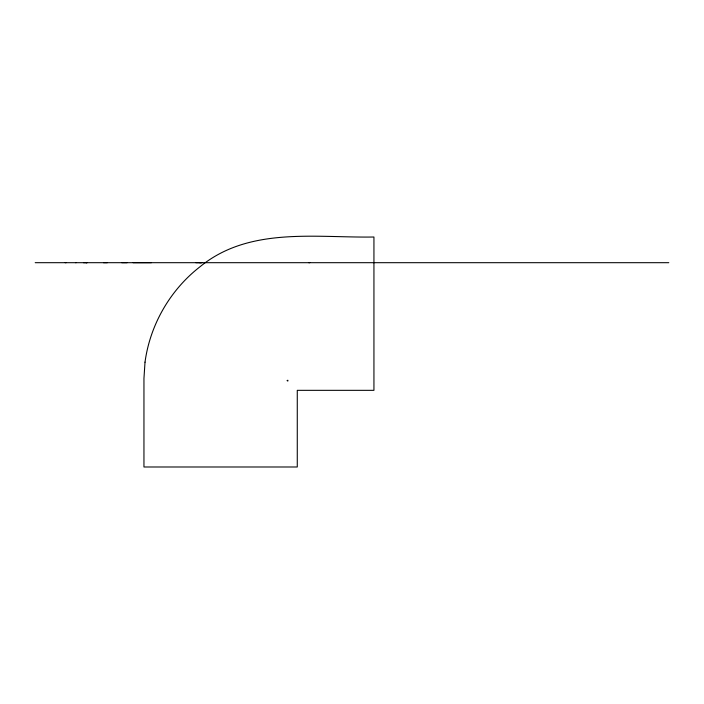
<?xml version="1.0" encoding="UTF-8"?>
<svg xmlns="http://www.w3.org/2000/svg" width="704" height="704" viewBox="0 0 704 704"><rect width="100%" height="100%" fill="white"/><g stroke="black" fill="none" stroke-linecap="round" stroke-linejoin="round"><path stroke-width="1.06" d="M121.774 262.689L127.107 262.68M86.196 262.689L87.014 262.689L83.45 262.689M107.316 262.689L103.462 262.689M195.835 262.689L201.168 262.689M199.654 262.689L201.907 262.689M75.627 262.689L76.094 262.689M133.091 262.689L151.422 262.68M35.2 262.689L668.8 262.689M65.234 262.689L66.106 262.689M308.774 262.689L309.778 262.689M145.015 362.164L143.95 378.47L143.95 466.99L297.273 466.99L297.273 390.333L373.938 390.333L373.938 237.01C315.612 237.996 249.26 226.459 200.174 266.631C170.254 289.766 150.093 324.685 145.015 362.164M287.206 380.688L287.918 380.978L287.822 380.213L287.206 380.688"/></g></svg>
